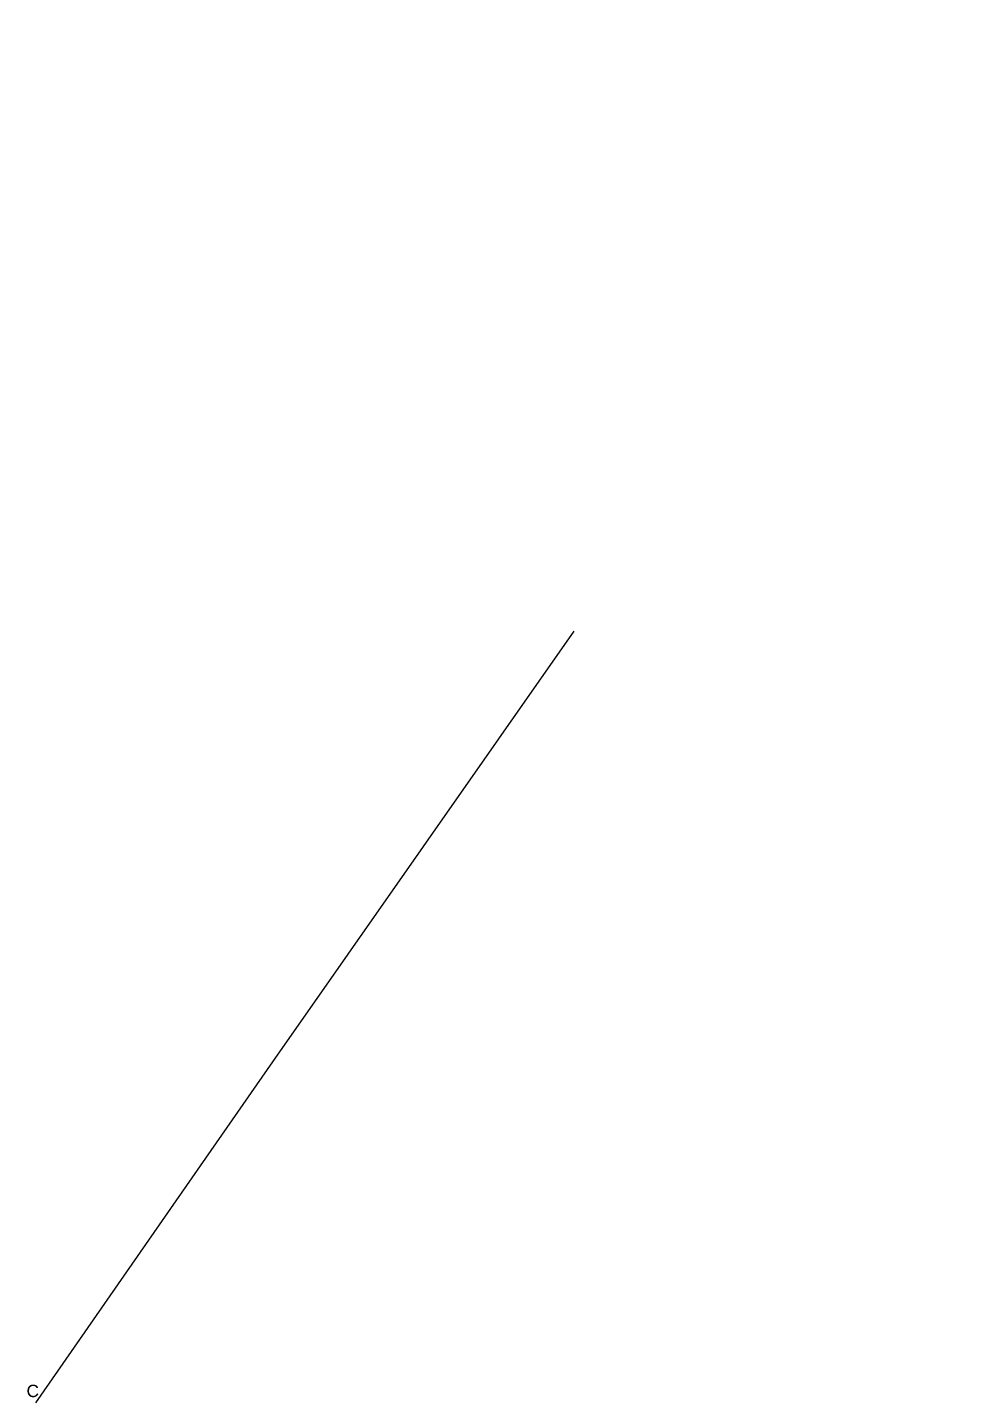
# Model space of a CAD drawing. Header units: millimetres. Extents: x 832508 to 836017, y 816085 to 819654.
# Drawn here: x 834328 to 834479.3, y 818400.7 to 818623.5 of the extents above; entities that cross this region are included whole.
import ezdxf

# ---------------------------------------------------------------- set-up
doc = ezdxf.new("R2010")
doc.units = ezdxf.units.MM
doc.header["$LTSCALE"] = 10
for name, color, linetype in [('DLN030_1', 1, 'Continuous'), ('DLN910(1-500)', 7, 'Continuous'), ('DLN956', 4, 'Continuous'), ('DLN956__', 4, 'Continuous')]:
    doc.layers.add(name, color=color, linetype=linetype)
doc.styles.get("Standard").update_dxf_attribs({"font": 'arial.ttf'})
doc.styles.add('SWIS721 LT', font='swiss.ttf')
doc.dimstyles.new('ISO-25', dxfattribs={"dimtxt": 2.5, "dimasz": 2.5, "dimexe": 1.25, "dimexo": 0.625, "dimtad": 1, "dimdec": 3, "dimdsep": 46, "dimtxsty": 'Standard', "dimcen": 2.5, "dimadec": 4, "dimazin": 0, "dimtfac": 1, "dimtdec": 3, "dimtmove": 2, "dimatfit": 3, "dimfxl": 0, "dimarcsym": 0})

# ---------------------------------------------------------------- blocks, each defined once
blk = doc.blocks.new('seawall')
at = {"layer": 'DLN956', "linetype": 'Continuous', "lineweight": 30, "flags": 128}
blk.add_lwpolyline([(834329.36, 818400), (834352.19, 818432.83), (834367.89, 818455.4), (834416.83, 818525.39)], dxfattribs=at)
blk = doc.blocks.new('*D29')
at = {"layer": 'Defpoints', "color": 0}
for p in [(834415.7, 817921.93), (834411.59, 817916.81), (834435.92, 817897.31)]:
    blk.add_point(p, dxfattribs=at)
at = {"layer": 'DLN030_1', "color": 0, "linetype": 'Continuous', "lineweight": -2}
for p, q in [((834802.44, 818404.52), (835197.4, 818897.36)), ((834826.77, 818385.02), (835221.72, 818877.86)), ((834440.03, 817902.44), (834415.7, 817921.93))]:
    blk.add_line(p, q, dxfattribs=at)
at = {"layer": 'DLN030_1', "color": 0, "insert": (835796.63, 819620.17), "char_height": 2.5, "attachment_point": 5, "rotation": 321.2916}
blk.add_mtext('30 m', dxfattribs=at)
blk = doc.blocks.new('*D30')
at = {"layer": 'Defpoints', "color": 0}
for p in [(834403.14, 817932), (834399.03, 817926.87), (834411.59, 817916.81)]:
    blk.add_point(p, dxfattribs=at)
at = {"layer": 'DLN030_1', "color": 0, "linetype": 'Continuous', "lineweight": -2}
for p, q in [((834789.88, 818414.59), (835184.84, 818907.42)), ((834802.44, 818404.52), (835197.4, 818897.36)), ((834415.7, 817921.93), (834403.14, 817932))]:
    blk.add_line(p, q, dxfattribs=at)
at = {"layer": 'DLN030_1', "color": 0, "insert": (834410.87, 817928.73), "char_height": 2.5, "attachment_point": 5, "rotation": 321.2916}
blk.add_mtext('AEL TUNNEL', dxfattribs=at)
blk = doc.blocks.new('*D31')
at = {"layer": 'Defpoints', "color": 0}
for p in [(834378.92, 817951.41), (834374.81, 817946.29), (834399.03, 817926.87)]:
    blk.add_point(p, dxfattribs=at)
at = {"layer": 'DLN030_1', "color": 0, "linetype": 'Continuous', "lineweight": -2}
for p, q in [((834765.66, 818434), (835160.61, 818926.84)), ((834789.88, 818414.59), (835184.84, 818907.42)), ((834403.14, 817932), (834378.92, 817951.41))]:
    blk.add_line(p, q, dxfattribs=at)
at = {"layer": 'DLN030_1', "color": 0, "insert": (835759.79, 819649.69), "char_height": 2.5, "attachment_point": 5, "rotation": 321.2916}
blk.add_mtext('30 m', dxfattribs=at)

msp = doc.modelspace()

# ---------------------------------------------------------------- block references
at = {"layer": 'DLN956__'}
msp.add_blockref('seawall', (0, 0), dxfattribs=at)

# ---------------------------------------------------------------- texts
at = {"layer": 'DLN910(1-500)', "style": 'SWIS721 LT'}
msp.add_text('C', height=2, dxfattribs=at).set_placement((834327.8673, 818400.9585))

# ---------------------------------------------------------------- dimensions: what is measured, and where the dimension line sits
at = {"layer": 'DLN030_1'}
dim = msp.add_linear_dim(base=(834378.9168, 817951.4122), p1=(834399.0308, 817926.8731), p2=(834374.808, 817946.2851), angle=321.291636, text='30 m', dimstyle='ISO-25', override={"dimscale": 1000, "dimtxt": 0.0025, "dimasz": 0.0015, "dimfxl": 15, "dimarcsym": 2}, dxfattribs=at)
dim.commit()
dim.dimension.update_dxf_attribs({"geometry": '*D31', "text_midpoint": (835759.7945, 819649.6947)})
dim = msp.add_aligned_dim(p1=(834435.9183, 817897.3118), p2=(834411.5932, 817916.8058), distance=-6.5703, text='30 m', dimstyle='ISO-25', override={"dimscale": 1000, "dimtxt": 0.0025, "dimasz": 0.0015, "dimfxl": 15, "dimarcsym": 2}, dxfattribs=at)
dim.commit()
dim.dimension.update_dxf_attribs({"geometry": '*D29', "text_midpoint": (835796.6308, 819620.1744)})
dim = msp.add_linear_dim(base=(834403.1396, 817932.0002), p1=(834411.5932, 817916.8058), p2=(834399.0308, 817926.8731), angle=321.291636, text='AEL TUNNEL', dimstyle='ISO-25', override={"dimscale": 1000, "dimtxt": 0.0025, "dimasz": 0.0015, "dimfxl": 15, "dimarcsym": 2}, dxfattribs=at)
dim.commit()
dim.dimension.update_dxf_attribs({"geometry": '*D30', "text_midpoint": (834410.8653, 817928.7331), "dimtype": 160})

doc.saveas('drawing.dxf')
